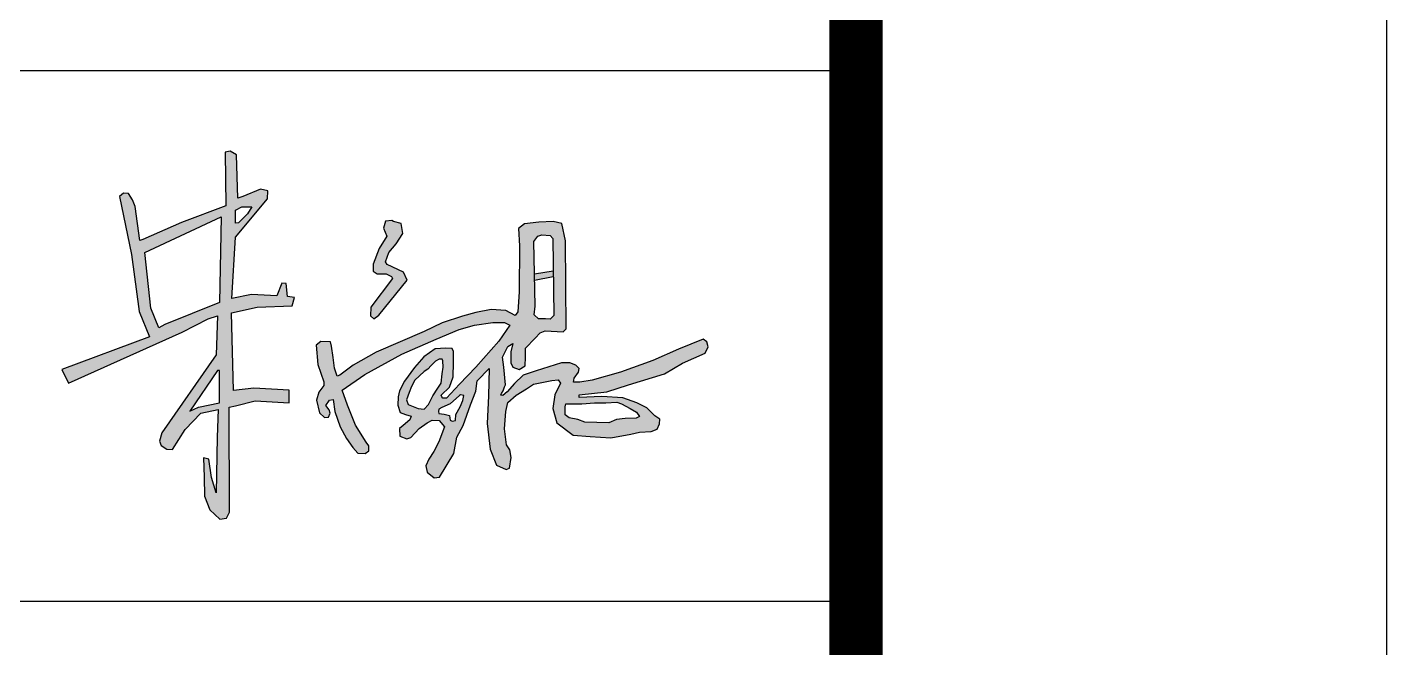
# Model space of a CAD drawing. Extents: x 1751103 to 2598738, y -609732 to 659428.
# Drawn here: x 2337052 to 2340895, y -323100 to -321345 of the extents above; entities that cross this region are included whole.
import ezdxf

# ---------------------------------------------------------------- set-up
doc = ezdxf.new("R2010")
doc.units = 0
doc.header["$LTSCALE"] = 1000
doc.header["$MEASUREMENT"] = 0
doc.layers.get('0').update_dxf_attribs({"linetype": 'CONTINUOUS'})
doc.layers.add('PUB_TITLE', color=4, linetype='CONTINUOUS')

# ---------------------------------------------------------------- blocks, each defined once
blk = doc.blocks.new('得')
h = blk.add_hatch(color=7)
h.paths.add_polyline_path([(2337629.5, -228968.5), (2337701.9, -228952.5), (2337801.4, -228949), (2337808.1, -228925.3), (2337787.9, -228922.4), (2337784, -228885.4), (2337772.3, -228885.2), (2337757.5, -228920.5), (2337686.2, -228916.5), (2337630.8, -228928.2), (2337641, -228754.6), (2337731.8, -228646.5), (2337732.2, -228624.1), (2337711.7, -228619.2), (2337661.8, -228639.5), (2337647.7, -228644.9), (2337644, -228522.3), (2337625.7, -228511.5), (2337611.9, -228514.1), (2337614.1, -228666.3), (2337488.7, -228713.7), (2337378.9, -228761.8), (2337370.3, -228764.7), (2337357.6, -228668.3), (2337350, -228649.3), (2337338.3, -228631.7), (2337324.7, -228630.7), (2337313.1, -228639.6), (2337347.1, -228803.9), (2337368.8, -228965.4), (2337398, -229036.3), (2337150.5, -229129.1), (2337169.3, -229167.4), (2337490.7, -229023.6), (2337564, -228985.8), (2337589.9, -228977.1), (2337586.9, -229088), (2337433, -229307.9), (2337426.7, -229331.8), (2337430.9, -229343.9), (2337447.3, -229354), (2337463, -229355.4), (2337499.2, -229298.3), (2337543.4, -229252.3), (2337592, -229241.8), (2337589.2, -229320.1), (2337586.8, -229477.5), (2337573.3, -229434.3), (2337565.3, -229382.6), (2337551, -229378.3), (2337552.4, -229433.4), (2337553.9, -229487.4), (2337568.8, -229525.8), (2337596.6, -229552.4), (2337615.5, -229549.2), (2337624.1, -229532.6), (2337623.1, -229235.1), (2337640.7, -229231.4), (2337696.6, -229217.9), (2337792.5, -229223.2), (2337792.5, -229187.4), (2337692.5, -229181.8), (2337635.1, -229188)])
h.paths.add_polyline_path([(2337595.8, -228939.5), (2337441.8, -229002.2), (2337424.3, -229010.8), (2337401.5, -228955.8), (2337384.7, -228798.3), (2337600.4, -228697)], flags=16)
h.paths.add_polyline_path([(2337595.7, -229131.9), (2337595.7, -229223.6), (2337536.4, -229235.5), (2337511.8, -229246.8), (2337590.4, -229131.9)], flags=16)
h.paths.add_polyline_path([(2337641, -228715.4), (2337641, -228678.8), (2337658.8, -228669), (2337687.2, -228669), (2337674.8, -228689.1), (2337649.9, -228714.8)], flags=16)
h = blk.add_hatch(color=7)
h.paths.add_polyline_path([(2338516.3, -229019.8), (2338566.8, -229022.7), (2338575.6, -229014), (2338573.7, -228764.8), (2338563.2, -228716.2), (2338539.1, -228710.9), (2338498.5, -228712.7), (2338457.9, -228717), (2338440.9, -228730.7), (2338443.7, -228779.1), (2338442.9, -228909.7), (2338438.8, -228965.5), (2338431.7, -228975.9), (2338405.1, -228961.8), (2338363.6, -228959.6), (2338320.7, -228967.8), (2338282.6, -228978.6), (2338224.9, -228996.7), (2338174.5, -229021.7), (2338038.3, -229079.8), (2337973.4, -229117), (2337936.1, -229144.6), (2337928.4, -229147.4), (2337921.3, -229124.8), (2337917.1, -229095.5), (2337912.3, -229063), (2337909.6, -229050.6), (2337882.1, -229050), (2337869, -229060.1), (2337873.8, -229115), (2337891.1, -229163.4), (2337890.8, -229173.8), (2337876.5, -229193.1), (2337870.2, -229215.3), (2337878.2, -229251.9), (2337892.9, -229264.4), (2337904.2, -229263.6), (2337908.4, -229252.3), (2337905.9, -229243.5), (2337896.8, -229231.2), (2337906.6, -229215.8), (2337916.7, -229213.7), (2337922.1, -229247.8), (2337937.3, -229291.5), (2337954.5, -229324.2), (2337973, -229349.8), (2337986.9, -229365.8), (2338007.2, -229366.8), (2338017.5, -229358.6), (2338018.1, -229344.7), (2338010.7, -229334.3), (2337979.8, -229286.8), (2337957.5, -229229.5), (2337942.1, -229187.6), (2338006.5, -229142.8), (2338111.1, -229086), (2338208.5, -229043.4), (2338272.8, -229016.3), (2338316.9, -229003.6), (2338368.5, -228996.1), (2338401.5, -228996.1), (2338416.3, -229004), (2338385.5, -229048.6), (2338320.6, -229122.1), (2338273.8, -229170.5), (2338237.2, -229210.3), (2338226.9, -229209.9), (2338223.7, -229206.4), (2338222.7, -229201.5), (2338245.6, -229179.4), (2338256, -229149.3), (2338257, -229109.1), (2338257.3, -229077.8), (2338253.8, -229069.9), (2338235.9, -229068.4), (2338205.5, -229070.5), (2338172.9, -229093.5), (2338147.2, -229123.7), (2338119.1, -229162.3), (2338104.7, -229189.3), (2338101, -229206.6), (2338099.5, -229230.2), (2338106.6, -229250.4), (2338121.4, -229256), (2338137.3, -229261.3), (2338133.8, -229271.5), (2338115.1, -229287.2), (2338104.7, -229295.8), (2338105.4, -229317.6), (2338125.6, -229325), (2338136.4, -229321.7), (2338160, -229295.5), (2338183.1, -229279.5), (2338196.6, -229272.4), (2338216.4, -229273.5), (2338231.7, -229290.7), (2338215.6, -229333.6), (2338201.4, -229361.2), (2338187.6, -229382.9), (2338179.4, -229400.9), (2338183.1, -229418.8), (2338202.9, -229435.6), (2338217.9, -229433.8), (2338257.8, -229366.8), (2338266.7, -229320.1), (2338284.2, -229287.1), (2338305.2, -229228.5), (2338320.7, -229190.3), (2338324, -229161.4), (2338357.6, -229125.9), (2338356.3, -229203), (2338352.2, -229281.5), (2338361.2, -229354.1), (2338379.1, -229399.1), (2338406.2, -229411.8), (2338415.6, -229408.4), (2338419.8, -229377.9), (2338416.4, -229355.8), (2338406.6, -229342), (2338401.1, -229297.1), (2338405.4, -229248.2), (2338410.8, -229222.6), (2338434, -229201.6), (2338463.4, -229184), (2338483.5, -229170.9), (2338535.3, -229160), (2338553.3, -229158.3), (2338559.2, -229167.8), (2338543.7, -229200.7), (2338537.8, -229239.5), (2338549, -229279.8), (2338595.3, -229314.9), (2338643.1, -229318.6), (2338702.1, -229321.8), (2338757.9, -229311.7), (2338782.4, -229305.8), (2338815.9, -229304.2), (2338832.9, -229297.3), (2338839.2, -229283), (2338840, -229269.8), (2338826.1, -229260.1), (2338803.8, -229237.5), (2338774.8, -229223), (2338736, -229208.9), (2338676.6, -229205.4), (2338612.3, -229207.7), (2338612.7, -229200.3), (2338690.8, -229191.7), (2338751.4, -229171.9), (2338853.1, -229141.2), (2338903.9, -229111), (2338968.3, -229082.8), (2338977.2, -229064.9), (2338973.1, -229050.4), (2338963, -229043.6), (2338893.2, -229071.1), (2338820, -229103.3), (2338729.3, -229136.9), (2338648.7, -229159), (2338613.8, -229164.4), (2338596.3, -229165.1), (2338598.1, -229153.3), (2338610.1, -229136.7), (2338612, -229125.7), (2338603.1, -229116.5), (2338586.1, -229109.8), (2338562.5, -229109.8), (2338490.8, -229133.1), (2338453.8, -229145.1), (2338429.9, -229168.3), (2338408.8, -229192.4), (2338396.1, -229202.3), (2338390.9, -229201.9), (2338392.9, -229196.6), (2338397.6, -229189), (2338401.6, -229178.3), (2338404, -229172), (2338399, -229122.1), (2338395.6, -229094.5), (2338410.2, -229063.9), (2338424.4, -229055.7), (2338418.8, -229078.8), (2338419.5, -229109.8), (2338424.8, -229122.5), (2338443.1, -229129.2), (2338459.5, -229118.4), (2338461, -229093.8), (2338461, -229068.3), (2338487.9, -229040.7), (2338502.5, -229025.7)])
h.paths.add_polyline_path([(2338485.2, -228974.5), (2338487.8, -228949.7), (2338483.9, -228766.8), (2338495.9, -228751.6), (2338507.2, -228748.6), (2338530.5, -228750.6), (2338537.5, -228758.6), (2338540.5, -228976), (2338530.6, -228986.6), (2338517.2, -228985.4), (2338497.4, -228985.8)], flags=16)
h.paths.add_polyline_path([(2338574.6, -229226.2), (2338619.8, -229225.6), (2338655.8, -229223.3), (2338687.2, -229223), (2338719.1, -229221.8), (2338731.8, -229226.2), (2338756, -229238.9), (2338774.6, -229249.3), (2338782.6, -229261.7), (2338773.8, -229267), (2338741.8, -229267.3), (2338718.2, -229270.8), (2338695.7, -229280), (2338627.8, -229277.9), (2338608.3, -229270.8), (2338584, -229265.2), (2338572.5, -229256.9), (2338572.8, -229234.8)], flags=16)
h.paths.add_polyline_path([(2338227.1, -229104.5), (2338227.5, -229122.4), (2338225.3, -229141.1), (2338222.3, -229167.6), (2338213.3, -229182.2), (2338198.3, -229203.1), (2338186.8, -229227.8), (2338174.1, -229241.2), (2338157.2, -229239.7), (2338128.8, -229228.4), (2338124.7, -229214.6), (2338131.4, -229194.1), (2338138.9, -229176.9), (2338147.5, -229159.4), (2338174.5, -229134.8), (2338184.3, -229127.8), (2338193.6, -229118), (2338206, -229105.6), (2338216.5, -229099.9), (2338225, -229099.7)], flags=16)
h.paths.add_polyline_path([(2338285.9, -229202.5), (2338283.4, -229216.3), (2338276.3, -229234.8), (2338263.6, -229256.6), (2338262.7, -229273.4), (2338253.2, -229275.2), (2338248.1, -229272.5), (2338246.3, -229267), (2338245.6, -229259.2), (2338231.1, -229254.9), (2338215.7, -229253), (2338214.8, -229247.6), (2338215.5, -229241.6), (2338224.5, -229236), (2338248.1, -229226.5), (2338274.1, -229202.5), (2338276.7, -229200.8)], flags=16)
for points in [[(2338125.9, -228876.8), (2338115.4, -228853.6), (2338069.6, -228831.7), (2338064.7, -228824.2), (2338074.5, -228798.5), (2338095.4, -228773.4), (2338114.3, -228744.1), (2338109, -228715.9), (2338087.5, -228710.8), (2338082.9, -228707.8), (2338064.6, -228710), (2338059.4, -228729.4), (2338069.1, -228752.2), (2338047.4, -228786.6), (2338029.8, -228831.4), (2338029.9, -228850.7), (2338041.5, -228858.2), (2338066.7, -228858.2), (2338082.2, -228865.9), (2338084.3, -228872), (2338023.8, -228953), (2338023, -228977.4), (2338032, -228985.6), (2338045.8, -228975.5)], [(2338538.7, -228850.5), (2338485.8, -228858.3), (2338486.2, -228877.3), (2338539, -228867.3)]]:
    blk.add_hatch(color=7).paths.add_polyline_path(points)
for points in [[(2337592, -229241.8), (2337589.2, -229320.1), (2337586.8, -229477.5), (2337573.3, -229434.3), (2337565.3, -229382.6), (2337551, -229378.3), (2337552.4, -229433.4), (2337553.9, -229487.4), (2337568.8, -229525.8), (2337596.6, -229552.4), (2337615.5, -229549.2), (2337624.1, -229532.6), (2337623.1, -229235.1), (2337640.7, -229231.4), (2337696.6, -229217.9), (2337792.5, -229223.2), (2337792.5, -229187.4), (2337692.5, -229181.8), (2337635.1, -229188), (2337629.5, -228968.5), (2337701.9, -228952.5), (2337801.4, -228949), (2337808.1, -228925.3), (2337787.9, -228922.4), (2337784, -228885.4), (2337772.3, -228885.2), (2337757.5, -228920.5), (2337686.2, -228916.5), (2337630.8, -228928.2), (2337641, -228754.6), (2337731.8, -228646.5), (2337732.2, -228624.1), (2337711.7, -228619.2), (2337661.8, -228639.5), (2337647.7, -228644.9), (2337644, -228522.3), (2337625.7, -228511.5), (2337611.9, -228514.1), (2337614.1, -228666.3), (2337488.7, -228713.7), (2337378.9, -228761.8), (2337370.3, -228764.7), (2337357.6, -228668.3), (2337350, -228649.3), (2337338.3, -228631.7), (2337324.7, -228630.7), (2337313.1, -228639.6), (2337347.1, -228803.9), (2337368.8, -228965.4), (2337398, -229036.3), (2337150.5, -229129.1), (2337169.3, -229167.4), (2337490.7, -229023.6), (2337564, -228985.8), (2337589.9, -228977.1), (2337586.9, -229088), (2337433, -229307.9), (2337426.7, -229331.8), (2337430.9, -229343.9), (2337447.3, -229354), (2337463, -229355.4), (2337499.2, -229298.3), (2337543.4, -229252.3)], [(2337909.6, -229050.6), (2337882.1, -229050), (2337869, -229060.1), (2337873.8, -229115), (2337891.1, -229163.4), (2337890.8, -229173.8), (2337876.5, -229193.1), (2337870.2, -229215.3), (2337878.2, -229251.9), (2337892.9, -229264.4), (2337904.2, -229263.6), (2337908.4, -229252.3), (2337905.9, -229243.5), (2337896.8, -229231.2), (2337906.6, -229215.8), (2337916.7, -229213.7), (2337922.1, -229247.8), (2337937.3, -229291.5), (2337954.5, -229324.2), (2337973, -229349.8), (2337986.9, -229365.8), (2338007.2, -229366.8), (2338017.5, -229358.6), (2338018.1, -229344.7), (2338010.7, -229334.3), (2337979.8, -229286.8), (2337957.5, -229229.5), (2337942.1, -229187.6), (2338006.5, -229142.8), (2338111.1, -229086), (2338208.5, -229043.4), (2338272.8, -229016.3), (2338316.9, -229003.6), (2338368.5, -228996.1), (2338401.5, -228996.1), (2338416.3, -229004), (2338385.5, -229048.6), (2338320.6, -229122.1), (2338273.8, -229170.5), (2338237.2, -229210.3), (2338226.9, -229209.9), (2338223.7, -229206.4), (2338222.7, -229201.5), (2338245.6, -229179.4), (2338256, -229149.3), (2338257, -229109.1), (2338257.3, -229077.8), (2338253.8, -229069.9), (2338235.9, -229068.4), (2338205.5, -229070.5), (2338172.9, -229093.5), (2338147.2, -229123.7), (2338119.1, -229162.3), (2338104.7, -229189.3), (2338101, -229206.6), (2338099.5, -229230.2), (2338106.6, -229250.4), (2338121.4, -229256), (2338137.3, -229261.3), (2338133.8, -229271.5), (2338115.1, -229287.2), (2338104.7, -229295.8), (2338105.4, -229317.6), (2338125.6, -229325), (2338136.4, -229321.7), (2338160, -229295.5), (2338183.1, -229279.5), (2338196.6, -229272.4), (2338216.4, -229273.5), (2338231.7, -229290.7), (2338215.6, -229333.6), (2338201.4, -229361.2), (2338187.6, -229382.9), (2338179.4, -229400.9), (2338183.1, -229418.8), (2338202.9, -229435.6), (2338217.9, -229433.8), (2338257.8, -229366.8), (2338266.7, -229320.1), (2338284.2, -229287.1), (2338305.2, -229228.5), (2338320.7, -229190.3), (2338324, -229161.4), (2338357.6, -229125.9), (2338356.3, -229203), (2338352.2, -229281.5), (2338361.2, -229354.1), (2338379.1, -229399.1), (2338406.2, -229411.8), (2338415.6, -229408.4), (2338419.8, -229377.9), (2338416.4, -229355.8), (2338406.6, -229342), (2338401.1, -229297.1), (2338405.4, -229248.2), (2338410.8, -229222.6), (2338434, -229201.6), (2338463.4, -229184), (2338483.5, -229170.9), (2338535.3, -229160), (2338553.3, -229158.3), (2338559.2, -229167.8), (2338543.7, -229200.7), (2338537.8, -229239.5), (2338549, -229279.8), (2338595.3, -229314.9), (2338643.1, -229318.6), (2338702.1, -229321.8), (2338757.9, -229311.7), (2338782.4, -229305.8), (2338815.9, -229304.2), (2338832.9, -229297.3), (2338839.2, -229283), (2338840, -229269.8), (2338826.1, -229260.1), (2338803.8, -229237.5), (2338774.8, -229223), (2338736, -229208.9), (2338676.6, -229205.4), (2338612.3, -229207.7), (2338612.7, -229200.3), (2338690.8, -229191.7), (2338751.4, -229171.9), (2338853.1, -229141.2), (2338903.9, -229111), (2338968.3, -229082.8), (2338977.2, -229064.9), (2338973.1, -229050.4), (2338963, -229043.6), (2338893.2, -229071.1), (2338820, -229103.3), (2338729.3, -229136.9), (2338648.7, -229159), (2338613.8, -229164.4), (2338596.3, -229165.1), (2338598.1, -229153.3), (2338610.1, -229136.7), (2338612, -229125.7), (2338603.1, -229116.5), (2338586.1, -229109.8), (2338562.5, -229109.8), (2338490.8, -229133.1), (2338453.8, -229145.1), (2338429.9, -229168.3), (2338408.8, -229192.4), (2338396.1, -229202.3), (2338390.9, -229201.9), (2338392.9, -229196.6), (2338397.6, -229189), (2338401.6, -229178.3), (2338404, -229172), (2338399, -229122.1), (2338395.6, -229094.5), (2338410.2, -229063.9), (2338424.4, -229055.7), (2338418.8, -229078.8), (2338419.5, -229109.8), (2338424.8, -229122.5), (2338443.1, -229129.2), (2338459.5, -229118.4), (2338461, -229093.8), (2338461, -229068.3), (2338487.9, -229040.7), (2338502.5, -229025.7), (2338516.3, -229019.8), (2338566.8, -229022.7), (2338575.6, -229014), (2338573.7, -228764.8), (2338563.2, -228716.2), (2338539.1, -228710.9), (2338498.5, -228712.7), (2338457.9, -228717), (2338440.9, -228730.7), (2338443.7, -228779.1), (2338442.9, -228909.7), (2338438.8, -228965.5), (2338431.7, -228975.9), (2338405.1, -228961.8), (2338363.6, -228959.6), (2338320.7, -228967.8), (2338282.6, -228978.6), (2338224.9, -228996.7), (2338174.5, -229021.7), (2338038.3, -229079.8), (2337973.4, -229117), (2337936.1, -229144.6), (2337928.4, -229147.4), (2337921.3, -229124.8), (2337917.1, -229095.5), (2337912.3, -229063)], [(2338082.9, -228707.8), (2338064.6, -228710), (2338059.4, -228729.4), (2338069.1, -228752.2), (2338047.4, -228786.6), (2338029.8, -228831.4), (2338029.9, -228850.7), (2338041.5, -228858.2), (2338066.7, -228858.2), (2338082.2, -228865.9), (2338084.3, -228872), (2338023.8, -228953), (2338023, -228977.4), (2338032, -228985.6), (2338045.8, -228975.5), (2338125.9, -228876.8), (2338115.4, -228853.6), (2338069.6, -228831.7), (2338064.7, -228824.2), (2338074.5, -228798.5), (2338095.4, -228773.4), (2338114.3, -228744.1), (2338109, -228715.9), (2338087.5, -228710.8), (2338087.5, -228710.8), (2338087.5, -228710.8)], [(2338483.9, -228766.8), (2338495.9, -228751.6), (2338507.2, -228748.6), (2338530.5, -228750.6), (2338537.5, -228758.6), (2338540.5, -228976), (2338530.6, -228986.6), (2338517.2, -228985.4), (2338497.4, -228985.8), (2338485.2, -228974.5), (2338487.8, -228949.7), (2338483.9, -228766.8)]]:
    blk.add_lwpolyline(points, close=True)
for points in [[(2337641, -228678.8), (2337658.8, -228669), (2337687.2, -228669), (2337674.8, -228689.1), (2337649.9, -228714.8), (2337641, -228715.4), (2337641, -228678.8)], [(2337384.7, -228798.3), (2337600.4, -228697), (2337595.8, -228939.5), (2337441.8, -229002.2), (2337424.3, -229010.8), (2337401.5, -228955.8), (2337384.7, -228798.3)], [(2338485.8, -228858.3), (2338538.7, -228850.5), (2338539, -228867.3), (2338486.2, -228877.3), (2338485.8, -228858.3)], [(2338174.5, -229134.8), (2338147.5, -229159.4), (2338138.9, -229176.9), (2338131.4, -229194.1), (2338124.7, -229214.6), (2338128.8, -229228.4), (2338157.2, -229239.7), (2338174.1, -229241.2), (2338186.8, -229227.8), (2338198.3, -229203.1), (2338213.3, -229182.2), (2338222.3, -229167.6), (2338225.3, -229141.1), (2338227.5, -229122.4), (2338227.1, -229104.5), (2338225, -229099.7), (2338216.5, -229099.9), (2338206, -229105.6), (2338193.6, -229118), (2338184.3, -229127.8), (2338174.5, -229134.8)], [(2337590.4, -229131.9), (2337511.8, -229246.8), (2337536.4, -229235.5), (2337595.7, -229223.6), (2337595.7, -229131.9), (2337590.4, -229131.9)], [(2338274.1, -229202.5), (2338248.1, -229226.5), (2338224.5, -229236), (2338215.5, -229241.6), (2338214.8, -229247.6), (2338215.7, -229253), (2338231.1, -229254.9), (2338245.6, -229259.2), (2338246.3, -229267), (2338248.1, -229272.5), (2338253.2, -229275.2), (2338262.7, -229273.4), (2338263.6, -229256.6), (2338276.3, -229234.8), (2338283.4, -229216.3), (2338285.9, -229202.5), (2338276.7, -229200.8), (2338274.1, -229202.5)], [(2338619.8, -229225.6), (2338655.8, -229223.3), (2338687.2, -229223), (2338719.1, -229221.8), (2338731.8, -229226.2), (2338756, -229238.9), (2338774.6, -229249.3), (2338782.6, -229261.7), (2338773.8, -229267), (2338741.8, -229267.3), (2338718.2, -229270.8), (2338695.7, -229280), (2338627.8, -229277.9), (2338608.3, -229270.8), (2338584, -229265.2), (2338572.5, -229256.9), (2338572.8, -229234.8), (2338574.6, -229226.2), (2338619.8, -229225.6)]]:
    blk.add_lwpolyline(points)
at = {"layer": 'PUB_TITLE', "color": 4}
for p, q in [((2331144.6, -228283.6), (2339394.6, -228283.6)), ((2331144.6, -229783.6), (2339394.6, -229783.6))]:
    blk.add_line(p, q, dxfattribs=at)

msp = doc.modelspace()

# ---------------------------------------------------------------- linework, layer by layer
at = {"layer": 'PUB_TITLE'}
msp.add_lwpolyline([(2088594.6, -353363.9), (2340894.6, -353363.9), (2340894.6, -264263.9), (2088594.6, -264263.9)], close=True, dxfattribs=at)
at = {"layer": 'PUB_TITLE', "const_width": 150}
msp.add_lwpolyline([(2092344.6, -351863.9), (2339394.6, -351863.9), (2339394.6, -265763.9), (2092344.6, -265763.9)], close=True, dxfattribs=at)

# ---------------------------------------------------------------- block references
msp.add_blockref('得', (0, -93184.1))

doc.saveas('drawing.dxf')
